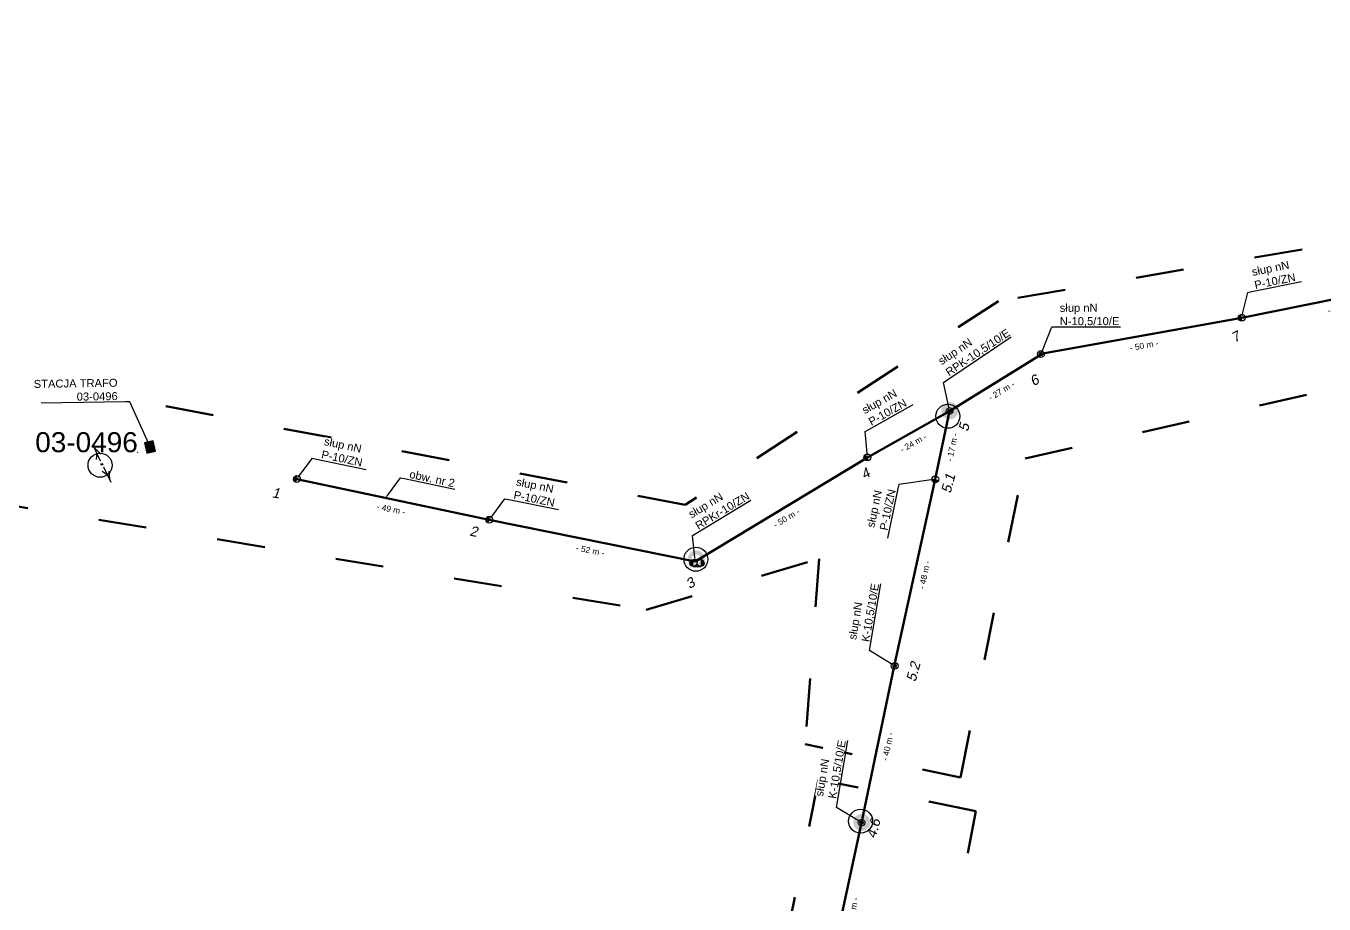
# Model space of a CAD drawing. Header units: metres. Extents: x 5772289 to 7530543, y 5762751 to 5793884.
# Drawn here: x 7526054.5 to 7526378.8, y 5787564.4 to 5787783.7 of the extents above; entities that cross this region are included whole.
import ezdxf
from ezdxf import colors
from ezdxf.entities.mleader import LeaderData, LeaderLine
from ezdxf.enums import TextEntityAlignment as Align
from ezdxf.math import Vec2, Vec3

# ---------------------------------------------------------------- set-up
doc = ezdxf.new("R2010")
doc.units = ezdxf.units.M
doc.linetypes.add('GCAD_ISO03W100', pattern=[30, 12, -18])
for name, color, linetype, lineweight in [('!tele', 30, 'Continuous', 50), ('!trafo', 6, 'GCAD_ISO03W100', 50), ('00_Mufa', 3, 'Continuous', 30), ('00_rurka', 30, 'Continuous', 30), ('_MM LINIA Sn', 40, 'Continuous', 30), ('_numery', 7, 'Continuous', 40), ('trafo otwock2|Survey_Point_Text_Name', 7, 'Continuous', 0)]:
    doc.layers.add(name, color=color, linetype=linetype, lineweight=lineweight)
doc.layers.add('_arkusze model', color=7, linetype='Continuous', lineweight=50, plot=False)
for name, color, linetype in [('_MM mufy', 3, 'Continuous'), ('_MM opisy', 7, 'Continuous'), ('_MM slupy', 5, 'Continuous'), ('_mm trafo', 3, 'Continuous'), ('DIM', 7, 'Continuous')]:
    doc.layers.add(name, color=color, linetype=linetype)
doc.styles.get("Standard").update_dxf_attribs({"font": 'arial.ttf'})
doc.dimstyles.new('opis linie', dxfattribs={"dimtxt": 1.5, "dimasz": 0.18, "dimexe": 0.18, "dimexo": 0.0625, "dimgap": 2.5, "dimtad": 4, "dimdec": 0, "dimzin": 0, "dimdsep": 46, "dimtxsty": 'Standard', "dimcen": 0.09, "dimse1": 1, "dimse2": 1, "dimsd1": 1, "dimsd2": 1, "dimclrt": 256, "dimadec": 0, "dimazin": 0, "dimtfac": 1, "dimtdec": 0, "dimtofl": 0, "dimtmove": 0, "dimatfit": 3, "dimfxl": 1, "dimtfill": 1, "dimtolj": 1, "dimtzin": 0, "dimarcsym": 0})

# ---------------------------------------------------------------- blocks, each defined once
blk = doc.blocks.new('trafo')
at = {"layer": '_mm trafo'}
h = blk.add_hatch(color=256, dxfattribs=at)
h.dxf.hatch_style = 1
h.paths.add_polyline_path([(-1.15, 1.02), (-0.52, -1.51), (1.64, -0.96), (1.01, 1.59)])
at = {"layer": '_MM LINIA Sn', "color": 2, "lineweight": 60}
for p, q in [((0.58, 0.02), (-0.43, 0.9)), ((-0.32, -0.23), (0.58, 0.02)), ((0.58, -0.92), (-0.32, -0.23)), ((0.55, -0.72), (0.41, -0.9)), ((0.41, -0.9), (0.58, -0.92)), ((0.58, -0.92), (0.55, -0.72))]:
    blk.add_line(p, q, dxfattribs=at)
at = {"layer": '_mm trafo', "flags": 128}
blk.add_lwpolyline([(-0.52, -1.52), (1.64, -0.96), (0.98, 1.58), (-1.17, 0.99), (-0.52, -1.52)], close=True, dxfattribs=at)
blk = doc.blocks.new('ZN')
at = {"layer": '_MM slupy', "transparency": 33554687}
h = blk.add_hatch(color=256, dxfattribs=at)
h.dxf.hatch_style = 1
h.paths.add_polyline_path([(0, -0.86), (0, 0.86, 1)])
at = {"layer": '_MM slupy'}
blk.add_circle((0, 0), 0.857, dxfattribs=at)
blk = doc.blocks.new('trafo otwock2|NULL-flatten-266')
at = {"color": 2, "linetype": 'Continuous', "lineweight": 0}
blk.add_point((0, 0), dxfattribs=at)
blk = doc.blocks.new('trafo otwock2-flatten-1')
at = {"layer": '!tele'}
blk.add_blockref('trafo otwock2|NULL-flatten-266', (7526082.42316, 5787677.26104), dxfattribs=at)
at = {"layer": 'trafo otwock2|Survey_Point_Text_Name', "color": 3, "linetype": 'Continuous', "lineweight": 53}
blk.add_text('03-0496', height=5, dxfattribs=at).set_placement((7526082.42316, 5787677.26104), align=Align.RIGHT)
blk = doc.blocks.new('*D3219')
at = {"layer": 'DIM', "insert": (7526285.87, 5787678.51), "char_height": 1.5, "attachment_point": 5, "rotation": 78.2169, "bg_fill": 3, "box_fill_scale": 1.1, "bg_fill_color": 9, "bg_fill_true_color": 13158600, "bg_fill_transparency": 0}
blk.add_mtext('\\A1;- 17 m -', dxfattribs=at)
blk = doc.blocks.new('*D3220')
at = {"layer": 'DIM', "insert": (7526278.97, 5787646.64), "char_height": 1.5, "attachment_point": 5, "rotation": 77.6135, "bg_fill": 3, "box_fill_scale": 1.1, "bg_fill_color": 9, "bg_fill_true_color": 13158600, "bg_fill_transparency": 0}
blk.add_mtext('\\A1;- 48 m -', dxfattribs=at)
blk = doc.blocks.new('*D3221')
at = {"layer": 'DIM', "insert": (7526269.77, 5787603.76), "char_height": 1.5, "attachment_point": 5, "rotation": 78.2129, "bg_fill": 3, "box_fill_scale": 1.1, "bg_fill_color": 9, "bg_fill_true_color": 13158600, "bg_fill_transparency": 0}
blk.add_mtext('\\A1;- 40 m -', dxfattribs=at)
blk = doc.blocks.new('*D3222')
at = {"layer": 'DIM', "insert": (7526260.99, 5787562.51), "char_height": 1.5, "attachment_point": 5, "rotation": 77.8279, "bg_fill": 3, "box_fill_scale": 1.1, "bg_fill_color": 9, "bg_fill_true_color": 13158600, "bg_fill_transparency": 0}
blk.add_mtext('\\A1;- 44 m -', dxfattribs=at)
blk = doc.blocks.new('*D3227')
at = {"layer": 'DIM', "insert": (7526383.23, 5787713.31), "char_height": 1.5, "attachment_point": 5, "rotation": 11.3607, "bg_fill": 3, "box_fill_scale": 1.1, "bg_fill_color": 9, "bg_fill_true_color": 13158600, "bg_fill_transparency": 0}
blk.add_mtext('\\A1;- 50 m -', dxfattribs=at)
blk = doc.blocks.new('*D3228')
at = {"layer": 'DIM', "insert": (7526333.82, 5787703.91), "char_height": 1.5, "attachment_point": 5, "rotation": 10.1704, "bg_fill": 3, "box_fill_scale": 1.1, "bg_fill_color": 9, "bg_fill_true_color": 13158600, "bg_fill_transparency": 0}
blk.add_mtext('\\A1;- 50 m -', dxfattribs=at)
blk = doc.blocks.new('*D3229')
at = {"layer": 'DIM', "insert": (7526298.18, 5787692.6), "char_height": 1.5, "attachment_point": 5, "rotation": 31.6696, "bg_fill": 3, "box_fill_scale": 1.1, "bg_fill_color": 9, "bg_fill_true_color": 13158600, "bg_fill_transparency": 0}
blk.add_mtext('\\A1;- 27 m -', dxfattribs=at)
blk = doc.blocks.new('*D3230')
at = {"layer": 'DIM', "insert": (7526276.17, 5787679.56), "char_height": 1.5, "attachment_point": 5, "rotation": 29.4497, "bg_fill": 3, "box_fill_scale": 1.1, "bg_fill_color": 9, "bg_fill_true_color": 13158600, "bg_fill_transparency": 0}
blk.add_mtext('\\A1;- 24 m -', dxfattribs=at)
blk = doc.blocks.new('*D3231')
at = {"layer": 'DIM', "insert": (7526244.48, 5787660.81), "char_height": 1.5, "attachment_point": 5, "rotation": 31.137, "bg_fill": 3, "box_fill_scale": 1.1, "bg_fill_color": 9, "bg_fill_true_color": 13158600, "bg_fill_transparency": 0}
blk.add_mtext('\\A1;- 50 m -', dxfattribs=at)
blk = doc.blocks.new('*D3232')
at = {"layer": 'DIM', "insert": (7526195.46, 5787652.73), "char_height": 1.5, "attachment_point": 5, "rotation": 348.5218, "bg_fill": 3, "box_fill_scale": 1.1, "bg_fill_color": 9, "bg_fill_true_color": 13158600, "bg_fill_transparency": 0}
blk.add_mtext('\\A1;- 52 m -', dxfattribs=at)
blk = doc.blocks.new('*D3233')
at = {"layer": 'DIM', "insert": (7526145.68, 5787663.03), "char_height": 1.5, "attachment_point": 5, "rotation": 348.0841, "bg_fill": 3, "box_fill_scale": 1.1, "bg_fill_color": 9, "bg_fill_true_color": 13158600, "bg_fill_transparency": 0}
blk.add_mtext('\\A1;- 49 m -', dxfattribs=at)
blk = doc.blocks.new('R')
at = {"layer": '_MM slupy', "transparency": 33554687}
h = blk.add_hatch(color=256, dxfattribs=at)
h.dxf.hatch_style = 1
h.paths.add_polyline_path([(-0.93, -0.86), (-0.93, 0.86, 1)])
h = blk.add_hatch(color=256, dxfattribs=at)
h.dxf.hatch_style = 1
h.paths.add_polyline_path([(0.93, 0.86), (0.93, -0.86, 1)])
at = {"layer": '_MM slupy'}
for points in [[(-0.93, 0.86), (0.93, 0.86)], [(-0.93, -0.86), (0.93, -0.86)]]:
    blk.add_lwpolyline(points, dxfattribs=at)
for centre in [(-0.93, 0), (0.93, 0)]:
    blk.add_circle(centre, 0.857, dxfattribs=at)
blk = doc.blocks.new('E')
at = {"layer": '_MM slupy'}
h = blk.add_hatch(color=256, dxfattribs=at)
h.dxf.hatch_style = 1
h.paths.add_polyline_path([(0.27, 0.37, 1), (-0.27, -0.37, 1)])
for radius in [0.857, 0.457]:
    blk.add_circle((0, 0), radius, dxfattribs=at)
blk = doc.blocks.new('mufa')
at = {"layer": '_MM mufy'}
h = blk.add_hatch(color=256, dxfattribs=at)
h.dxf.hatch_style = 1
h.paths.add_polyline_path([(2.15, 0.12, 1), (-2.1, -0.05, 1)])
h.paths.add_polyline_path([(-1.1, -0.01, -1), (1.15, 0.08, -1)], flags=16)
h.paths.add_polyline_path([(-0.83, 0, -1), (0.88, 0.07, -1)], flags=0)
blk = doc.blocks.new('q')
at = {"layer": '_MM slupy'}
blk.add_blockref('ZN', (0, 0), dxfattribs=at)
at = {"layer": '_MM opisy'}
ml = blk.add_multileader_mtext('Standard', dxfattribs=at)
ml.set_content('\\pxql;słup nN\\PP-10/ZN', color=256)
ml.set_leader_properties()
ml.build(insert=Vec2(0, 0))
ml.multileader.update_dxf_attribs({"has_text_frame": 1, "text_left_attachment_type": 5, "text_right_attachment_type": 5, "dogleg_length": 1, "arrow_head_size": 1})
ctx = ml.context
ctx.base_point, ctx.char_height, ctx.arrow_head_size, ctx.landing_gap_size, ctx.plane_origin = Vec3(3.75, 5.9), 2, 1, 1, Vec3(1.72, -1.42)
ctx.left_attachment, ctx.right_attachment = 5, 5
notes = []
notes.append((ctx, [(0, (1, 1, 0), (2.75, 5.9), (1, 0), 1, [(0, [(0, 0), (2.75, 5.9)], 0, [])])]))
ctx.mtext.insert, ctx.mtext.flow_direction = Vec3(4.75, 11.7), 5
ctx.mtext.has_bg_fill, ctx.mtext.bg_color, ctx.mtext.bg_scale_factor, ctx.mtext.bg_transparency, ctx.mtext.use_window_bg_color = 1, -1023410175, 1, 0, 1
for ctx, leaders in notes:
    for number, flags, end, landing, length, lines in leaders:
        leader = LeaderData()
        leader.index, (leader.has_last_leader_line, leader.has_dogleg_vector, leader.attachment_direction) = number, flags
        leader.last_leader_point, leader.dogleg_vector, leader.dogleg_length = Vec3(end), Vec3(landing), length
        for number, points, colour, breaks in lines:
            line = LeaderLine()
            line.index, line.vertices, line.color, line.breaks = number, Vec3.list(points), colors.encode_raw_color(colour), breaks
            leader.lines.append(line)
        ctx.leaders.append(leader)

msp = doc.modelspace()

# ---------------------------------------------------------------- linework, layer by layer
at = {"layer": '!trafo'}
msp.add_lwpolyline([(7525573.46, 5787783.72), (7525566.02, 5787748.05), (7525693.92, 5787724.85), (7525684.86, 5787676.78), (7525730.62, 5787669.74), (7525742.18, 5787719.35), (7526043.07, 5787665.25), (7526209.43, 5787637.87), (7526252.67, 5787650.65), (7526249.12, 5787604.32), (7526287.93, 5787596.02), (7526304.14, 5787675.68), (7526440.47, 5787706.54), (7526466.72, 5787715.72), (7526462, 5787742.97), (7526297.45, 5787715.01), (7526219.13, 5787664.12), (7525893.13, 5787725.99)], close=True, dxfattribs=at)
msp.add_lwpolyline([(7526596.64, 5787516.96), (7526439.85, 5787493.95), (7526458.12, 5787567.94), (7526415.96, 5787570.38), (7526398.84, 5787502.11), (7526273.08, 5787488.73), (7526291.8, 5787587.62), (7526252.51, 5787595.53), (7526231.41, 5787491.63), (7526145.18, 5787510.36), (7525887.01, 5787501.39)], dxfattribs=at)
at = {"layer": '00_Mufa'}
for centre in [(7526284.8, 5787686.24), (7526072.99, 5787674.01), (7526221.84, 5787650.53), (7526263, 5787585.11)]:
    msp.add_circle(centre, 3, dxfattribs=at)
at = {"layer": '00_rurka'}
for points in [[(7526073.06, 5787675), (7526071.36, 5787678.86)], [(7526071.65, 5787678.24), (7526073.2, 5787676.79)], [(7526072.15, 5787677.03), (7526072, 5787675.45)], [(7526073.81, 5787673.58), (7526075.7, 5787669.81)], [(7526074.8, 5787671.59), (7526073.49, 5787672.48)], [(7526075.41, 5787670.44), (7526075.28, 5787672.55)]]:
    msp.add_lwpolyline(points, dxfattribs=at)
msp.add_circle((7526073.45, 5787674.25), 0.215, dxfattribs=at)

# ---------------------------------------------------------------- block references
at = {"layer": '_arkusze model', "rotation": 357.3066721443945}
msp.add_blockref('trafo', (7526085.24, 5787678.55), dxfattribs=at)

# ---------------------------------------------------------------- texts
at = {"layer": '_numery', "oblique": 10}
for s, rotation, p in [('1', 350.2046, (7526115.83, 5787666.01)), ('3', 28.9889, (7526220.21, 5787643.05))]:
    msp.add_text(s, height=2.5, rotation=rotation, dxfattribs=at).set_placement(p)

# ---------------------------------------------------------------- next in the draw order: block references
for p, rotation in [((7526358.2, 5787710.84), 11.36066132223895), ((7526264.68, 5787675.95), 29.44973462084828), ((7526170.24, 5787660.41), 348.5217865194734)]:
    msp.add_blockref('q', p, dxfattribs=dict(rotation=rotation))

# ---------------------------------------------------------------- next in the draw order: leaders
at = {"layer": '_mm trafo', "color": 3}
ml = msp.add_multileader_mtext('Standard', dxfattribs=at)
ml.set_content('STACJA TRAFO\\P03-0496', color=3)
ml.set_leader_properties()
ml.build(insert=Vec2(0, 0))
ml.multileader.update_dxf_attribs({"has_text_frame": 1, "text_left_attachment_type": 5, "text_right_attachment_type": 5, "dogleg_length": 1, "arrow_head_size": 1.5})
ctx = ml.context
ctx.base_point, ctx.char_height, ctx.arrow_head_size, ctx.plane_origin, ctx.plane_x_axis, ctx.plane_y_axis = Vec3(7526054.72, 5787689.46), 2, 1.5, Vec3(7526089.38, 5787646.46), Vec3(0.999891, 0.014731), Vec3(-0.014731, 0.999891)
ctx.left_attachment, ctx.right_attachment, ctx.text_align_type, ctx.attachment_type = 5, 5, 2, 2
notes = []
notes.append((ctx, [(0, (1, 1, 0), (7526080.42, 5787689.84), (-0.999891, -0.014731), 1, [(0, [(7526086.15, 5787677.26)], 0, [])])]))
ctx.mtext.insert, ctx.mtext.text_direction, ctx.mtext.rotation, ctx.mtext.alignment, ctx.mtext.flow_direction = Vec3(7526077.34, 5787695.62), Vec3(0.999891, 0.014731), 6.129723, 3, 5
ctx.mtext.has_bg_fill, ctx.mtext.bg_color, ctx.mtext.bg_scale_factor, ctx.mtext.bg_transparency, ctx.mtext.use_window_bg_color = 1, -1073741824, 1, 0, 1
for ctx, leaders in notes:
    for number, flags, end, landing, length, lines in leaders:
        leader = LeaderData()
        leader.index, (leader.has_last_leader_line, leader.has_dogleg_vector, leader.attachment_direction) = number, flags
        leader.last_leader_point, leader.dogleg_vector, leader.dogleg_length = Vec3(end), Vec3(landing), length
        for number, points, colour, breaks in lines:
            line = LeaderLine()
            line.index, line.vertices, line.color, line.breaks = number, Vec3.list(points), colors.encode_raw_color(colour), breaks
            leader.lines.append(line)
        ctx.leaders.append(leader)

# ---------------------------------------------------------------- next in the draw order: linework, layer by layer
at = {"layer": '!tele'}
for points in [[(7526122.16, 5787670.56), (7526170.24, 5787660.41), (7526221.68, 5787649.97), (7526264.68, 5787675.95), (7526285.19, 5787687.53), (7526308.55, 5787701.94), (7526358.2, 5787710.84), (7526407.28, 5787720.71), (7526443.64, 5787727.34)], [(7526235.61, 5787472.58), (7526239.92, 5787476.29), (7526246.79, 5787508.36), (7526253.87, 5787541.36), (7526263.23, 5787584.72), (7526271.39, 5787623.84), (7526281.64, 5787670.51), (7526285.19, 5787687.53)]]:
    msp.add_lwpolyline(points, dxfattribs=at)

# ---------------------------------------------------------------- next in the draw order: block references
msp.add_blockref('trafo otwock2-flatten-1', (0, 0), dxfattribs=at)

# ---------------------------------------------------------------- next in the draw order: dimensions: what is measured, and where the dimension line sits
at = {"layer": 'DIM'}
for p1, p2, picture, middle in [((7526407.28, 5787720.71), (7526358.2, 5787710.84), '*D3227', (7526383.23, 5787713.31)), ((7526285.19, 5787687.53), (7526281.64, 5787670.51), '*D3219', (7526285.87, 5787678.51))]:
    dim = msp.add_aligned_dim(p1=p1, p2=p2, distance=-0.75, dimstyle='opis linie', override={"dimpost": '- <> m -'}, dxfattribs=at)
    dim.commit()
    dim.dimension.update_dxf_attribs({"geometry": picture, "text_midpoint": middle})

# ---------------------------------------------------------------- next in the draw order: texts
at = {"layer": '_numery', "oblique": 10}
msp.add_text('5', height=2.5, rotation=74.9518, dxfattribs=at).set_placement((7526289.77, 5787682.27))

# ---------------------------------------------------------------- next in the draw order: dimensions: what is measured, and where the dimension line sits
at = {"layer": 'DIM'}
for p1, p2, picture, middle in [((7526358.2, 5787710.84), (7526308.55, 5787701.94), '*D3228', (7526333.82, 5787703.91)), ((7526281.64, 5787670.51), (7526271.39, 5787623.84), '*D3220', (7526278.97, 5787646.64))]:
    dim = msp.add_aligned_dim(p1=p1, p2=p2, distance=-0.75, dimstyle='opis linie', override={"dimpost": '- <> m -'}, dxfattribs=at)
    dim.commit()
    dim.dimension.update_dxf_attribs({"geometry": picture, "text_midpoint": middle})

# ---------------------------------------------------------------- next in the draw order: block references
at = {"layer": '_MM slupy', "rotation": 78.21692269919308}
msp.add_blockref('ZN', (7526281.64, 5787670.51), dxfattribs=at)

# ---------------------------------------------------------------- next in the draw order: texts
at = {"layer": '_numery', "oblique": 10}
msp.add_text('7', height=2.5, rotation=28.9889, dxfattribs=at).set_placement((7526356.46, 5787704.54))

# ---------------------------------------------------------------- next in the draw order: dimensions: what is measured, and where the dimension line sits
at = {"layer": 'DIM'}
for p1, p2, picture, middle in [((7526308.55, 5787701.94), (7526285.19, 5787687.53), '*D3229', (7526298.18, 5787692.6)), ((7526271.39, 5787623.84), (7526263.23, 5787584.72), '*D3221', (7526269.77, 5787603.76))]:
    dim = msp.add_aligned_dim(p1=p1, p2=p2, distance=-0.75, dimstyle='opis linie', override={"dimpost": '- <> m -'}, dxfattribs=at)
    dim.commit()
    dim.dimension.update_dxf_attribs({"geometry": picture, "text_midpoint": middle})

# ---------------------------------------------------------------- next in the draw order: texts
at = {"layer": '_numery', "oblique": 10}
for s, rotation, p in [('6', 28.9889, (7526306.16, 5787693.68)), ('5.2', 74.9518, (7526276.73, 5787619.79))]:
    msp.add_text(s, height=2.5, rotation=rotation, dxfattribs=at).set_placement(p)

# ---------------------------------------------------------------- next in the draw order: dimensions: what is measured, and where the dimension line sits
at = {"layer": 'DIM'}
for p1, p2, picture, middle in [((7526285.19, 5787687.53), (7526264.68, 5787675.95), '*D3230', (7526276.17, 5787679.56)), ((7526263.23, 5787584.72), (7526253.87, 5787541.36), '*D3222', (7526260.99, 5787562.51))]:
    dim = msp.add_aligned_dim(p1=p1, p2=p2, distance=-0.75, dimstyle='opis linie', override={"dimpost": '- <> m -'}, dxfattribs=at)
    dim.commit()
    dim.dimension.update_dxf_attribs({"geometry": picture, "text_midpoint": middle})

# ---------------------------------------------------------------- next in the draw order: leaders
at = {"layer": '_MM opisy'}
ml = msp.add_multileader_mtext('Standard', dxfattribs=at)
ml.set_content('\\pxql;słup nN\\PN-10,5/10/E', color=256)
ml.set_leader_properties()
ml.build(insert=Vec2(0, 0))
ml.multileader.update_dxf_attribs({"has_text_frame": 1, "text_left_attachment_type": 5, "text_right_attachment_type": 5, "dogleg_length": 1, "arrow_head_size": 1})
ctx = ml.context
ctx.base_point, ctx.char_height, ctx.arrow_head_size, ctx.landing_gap_size, ctx.plane_origin = Vec3(7526311.74, 5787708.56), 2, 1, 1, Vec3(7526309.74, 5787700.34)
ctx.left_attachment, ctx.right_attachment = 5, 5
notes = []
notes.append((ctx, [(0, (1, 1, 0), (7526310.74, 5787708.56), (1, 0), 1, [(0, [(7526308.03, 5787701.76)], 0, [])])]))
ctx.mtext.insert, ctx.mtext.flow_direction = Vec3(7526312.74, 5787714.33), 5
ctx.mtext.has_bg_fill, ctx.mtext.bg_color, ctx.mtext.bg_scale_factor, ctx.mtext.bg_transparency, ctx.mtext.use_window_bg_color = 1, -1023410175, 1, 0, 1
ml = msp.add_multileader_mtext('Standard', dxfattribs=at)
ml.set_content('\\pxql;słup nN\\PK-10,5/10/E', color=256)
ml.set_leader_properties()
ml.build(insert=Vec2(0, 0))
ml.multileader.update_dxf_attribs({"has_text_frame": 1, "text_left_attachment_type": 5, "text_right_attachment_type": 5, "dogleg_length": 1, "arrow_head_size": 1})
ctx = ml.context
ctx.base_point, ctx.char_height, ctx.arrow_head_size, ctx.landing_gap_size, ctx.plane_origin, ctx.plane_x_axis, ctx.plane_y_axis = Vec3(7526265.42, 5787628.7), 2, 1, 1, Vec3(7526273.19, 5787625.37), Vec3(0.166258, 0.986082), Vec3(-0.986082, 0.166258)
ctx.left_attachment, ctx.right_attachment = 5, 5
notes.append((ctx, [(0, (1, 1, 0), (7526265.25, 5787627.72), (0.166258, 0.986082), 1, [(0, [(7526271.51, 5787623.91)], 0, [])])]))
ctx.mtext.insert, ctx.mtext.text_direction, ctx.mtext.flow_direction = Vec3(7526259.9, 5787630.65), Vec3(0.166258, 0.986082), 5
ctx.mtext.has_bg_fill, ctx.mtext.bg_color, ctx.mtext.bg_scale_factor, ctx.mtext.bg_transparency, ctx.mtext.use_window_bg_color = 1, -1023410175, 1, 0, 1
for ctx, leaders in notes:
    for number, flags, end, landing, length, lines in leaders:
        leader = LeaderData()
        leader.index, (leader.has_last_leader_line, leader.has_dogleg_vector, leader.attachment_direction) = number, flags
        leader.last_leader_point, leader.dogleg_vector, leader.dogleg_length = Vec3(end), Vec3(landing), length
        for number, points, colour, breaks in lines:
            line = LeaderLine()
            line.index, line.vertices, line.color, line.breaks = number, Vec3.list(points), colors.encode_raw_color(colour), breaks
            leader.lines.append(line)
        ctx.leaders.append(leader)

# ---------------------------------------------------------------- next in the draw order: block references
msp.add_blockref('E', (7526308.03, 5787701.76))
at = {"rotation": 80.4296745694159}
msp.add_blockref('E', (7526271.51, 5787623.91), dxfattribs=at)

# ---------------------------------------------------------------- next in the draw order: dimensions: what is measured, and where the dimension line sits
at = {"layer": 'DIM'}
dim = msp.add_aligned_dim(p1=(7526264.68, 5787675.95), p2=(7526221.68, 5787649.97), distance=-0.75, dimstyle='opis linie', override={"dimpost": '- <> m -'}, dxfattribs=at)
dim.commit()
dim.dimension.update_dxf_attribs({"geometry": '*D3231', "text_midpoint": (7526244.48, 5787660.81)})

# ---------------------------------------------------------------- next in the draw order: leaders
at = {"layer": '_MM opisy'}
ml = msp.add_multileader_mtext('Standard', dxfattribs=at)
ml.set_content('\\pxql;słup nN\\PRPK-10,5/10/E', color=256)
ml.set_leader_properties()
ml.build(insert=Vec2(0, 0))
ml.multileader.update_dxf_attribs({"has_text_frame": 1, "text_left_attachment_type": 5, "text_right_attachment_type": 5, "dogleg_length": 1, "arrow_head_size": 1})
ctx = ml.context
ctx.base_point, ctx.char_height, ctx.arrow_head_size, ctx.landing_gap_size, ctx.plane_origin, ctx.plane_x_axis, ctx.plane_y_axis = Vec3(7526284.5, 5787695.27), 2, 1, 1, Vec3(7526287.42, 5787687.33), Vec3(0.830366, 0.557219), Vec3(-0.557219, 0.830366)
ctx.left_attachment, ctx.right_attachment = 5, 5
notes = []
notes.append((ctx, [(0, (1, 1, 0), (7526283.67, 5787694.71), (0.830366, 0.557219), 1, [(0, [(7526285.21, 5787687.55)], 0, [])])]))
ctx.mtext.insert, ctx.mtext.text_direction, ctx.mtext.flow_direction = Vec3(7526282.11, 5787700.61), Vec3(0.830366, 0.557219), 5
ctx.mtext.has_bg_fill, ctx.mtext.bg_color, ctx.mtext.bg_scale_factor, ctx.mtext.bg_transparency, ctx.mtext.use_window_bg_color = 1, -1023410175, 1, 0, 1
ml = msp.add_multileader_mtext('Standard', dxfattribs=at)
ml.set_content('\\pxql;słup nN\\PK-10,5/10/E', color=256)
ml.set_leader_properties()
ml.build(insert=Vec2(0, 0))
ml.multileader.update_dxf_attribs({"has_text_frame": 1, "text_left_attachment_type": 5, "text_right_attachment_type": 5, "dogleg_length": 1, "arrow_head_size": 1})
ctx = ml.context
ctx.base_point, ctx.char_height, ctx.arrow_head_size, ctx.landing_gap_size, ctx.plane_origin, ctx.plane_x_axis, ctx.plane_y_axis = Vec3(7526257.13, 5787589.55), 2, 1, 1, Vec3(7526264.91, 5787586.21), Vec3(0.166258, 0.986082), Vec3(-0.986082, 0.166258)
ctx.left_attachment, ctx.right_attachment = 5, 5
notes.append((ctx, [(0, (1, 1, 0), (7526256.96, 5787588.56), (0.166258, 0.986082), 1, [(0, [(7526263.22, 5787584.76)], 0, [])])]))
ctx.mtext.insert, ctx.mtext.text_direction, ctx.mtext.flow_direction = Vec3(7526251.61, 5787591.49), Vec3(0.166258, 0.986082), 5
ctx.mtext.has_bg_fill, ctx.mtext.bg_color, ctx.mtext.bg_scale_factor, ctx.mtext.bg_transparency, ctx.mtext.use_window_bg_color = 1, -1023410175, 1, 0, 1
for ctx, leaders in notes:
    for number, flags, end, landing, length, lines in leaders:
        leader = LeaderData()
        leader.index, (leader.has_last_leader_line, leader.has_dogleg_vector, leader.attachment_direction) = number, flags
        leader.last_leader_point, leader.dogleg_vector, leader.dogleg_length = Vec3(end), Vec3(landing), length
        for number, points, colour, breaks in lines:
            line = LeaderLine()
            line.index, line.vertices, line.color, line.breaks = number, Vec3.list(points), colors.encode_raw_color(colour), breaks
            leader.lines.append(line)
        ctx.leaders.append(leader)

# ---------------------------------------------------------------- next in the draw order: block references
at = {"color": 5, "lineweight": 70}
for p in [(7526285.25, 5787687.58), (7526263.27, 5787584.75)]:
    msp.add_blockref('mufa', p, dxfattribs=at)
for p, rotation in [((7526285.21, 5787687.55), 33.86369056792683), ((7526263.22, 5787584.76), 80.4296745694159)]:
    msp.add_blockref('E', p, dxfattribs=dict(rotation=rotation))

# ---------------------------------------------------------------- next in the draw order: texts
at = {"layer": '_numery', "oblique": 10}
msp.add_text('4.6', height=2.5, rotation=74.9518, dxfattribs=at).set_placement((7526266.77, 5787580.64))

# ---------------------------------------------------------------- next in the draw order: dimensions: what is measured, and where the dimension line sits
at = {"layer": 'DIM'}
dim = msp.add_aligned_dim(p1=(7526221.68, 5787649.97), p2=(7526170.24, 5787660.41), distance=-0.75, dimstyle='opis linie', override={"dimpost": '- <> m -'}, dxfattribs=at)
dim.commit()
dim.dimension.update_dxf_attribs({"geometry": '*D3232', "text_midpoint": (7526195.46, 5787652.73)})

# ---------------------------------------------------------------- next in the draw order: leaders
at = {"layer": '_MM opisy'}
ml = msp.add_multileader_mtext('Standard', dxfattribs=at)
ml.set_content('\\pxql;słup nN\\PP-10/ZN', color=256)
ml.set_leader_properties()
ml.build(insert=Vec2(0, 0))
ml.multileader.update_dxf_attribs({"has_text_frame": 1, "text_left_attachment_type": 5, "text_right_attachment_type": 5, "dogleg_length": 1, "arrow_head_size": 1})
ctx = ml.context
ctx.base_point, ctx.char_height, ctx.arrow_head_size, ctx.landing_gap_size, ctx.plane_origin, ctx.plane_x_axis, ctx.plane_y_axis = Vec3(7526269.88, 5787656.53), 2, 1, 1, Vec3(7526283.38, 5787671.9), Vec3(0.204207, 0.978928), Vec3(-0.978928, 0.204207)
ctx.left_attachment, ctx.right_attachment = 5, 5
notes = []
notes.append((ctx, [(0, (1, 1, 0), (7526272.53, 5787669.21), (-0.204207, -0.978928), 1, [(0, [(7526281.64, 5787670.51)], 0, [])])]))
ctx.mtext.insert, ctx.mtext.text_direction, ctx.mtext.flow_direction = Vec3(7526264.44, 5787658.69), Vec3(0.204207, 0.978928), 5
ctx.mtext.has_bg_fill, ctx.mtext.bg_color, ctx.mtext.bg_scale_factor, ctx.mtext.bg_transparency, ctx.mtext.use_window_bg_color = 1, -1023410175, 1, 0, 1
for ctx, leaders in notes:
    for number, flags, end, landing, length, lines in leaders:
        leader = LeaderData()
        leader.index, (leader.has_last_leader_line, leader.has_dogleg_vector, leader.attachment_direction) = number, flags
        leader.last_leader_point, leader.dogleg_vector, leader.dogleg_length = Vec3(end), Vec3(landing), length
        for number, points, colour, breaks in lines:
            line = LeaderLine()
            line.index, line.vertices, line.color, line.breaks = number, Vec3.list(points), colors.encode_raw_color(colour), breaks
            leader.lines.append(line)
        ctx.leaders.append(leader)

# ---------------------------------------------------------------- next in the draw order: texts
at = {"layer": '_numery', "oblique": 10}
for s, rotation, p in [('4', 28.9889, (7526263.93, 5787670.4)), ('5.1', 74.9518, (7526285.46, 5787666.84))]:
    msp.add_text(s, height=2.5, rotation=rotation, dxfattribs=at).set_placement(p)

# ---------------------------------------------------------------- next in the draw order: dimensions: what is measured, and where the dimension line sits
at = {"layer": 'DIM'}
dim = msp.add_aligned_dim(p1=(7526170.24, 5787660.41), p2=(7526122.16, 5787670.56), distance=-0.75, dimstyle='opis linie', override={"dimpost": '- <> m -'}, dxfattribs=at)
dim.commit()
dim.dimension.update_dxf_attribs({"geometry": '*D3233', "text_midpoint": (7526145.68, 5787663.03)})

# ---------------------------------------------------------------- next in the draw order: leaders
at = {"layer": '_MM opisy'}
ml = msp.add_multileader_mtext('Standard', dxfattribs=at)
ml.set_content('\\pxql;słup nN\\PRPKr-10/ZN', color=256)
ml.set_leader_properties()
ml.build(insert=Vec2(0, 0))
ml.multileader.update_dxf_attribs({"has_text_frame": 1, "text_left_attachment_type": 5, "text_right_attachment_type": 5, "dogleg_length": 1, "arrow_head_size": 1})
ctx = ml.context
ctx.base_point, ctx.char_height, ctx.arrow_head_size, ctx.landing_gap_size, ctx.plane_origin, ctx.plane_x_axis, ctx.plane_y_axis = Vec3(7526221.84, 5787656.96), 2, 1, 1, Vec3(7526223.88, 5787649.64), Vec3(0.855933, 0.517086), Vec3(-0.517086, 0.855933)
ctx.left_attachment, ctx.right_attachment = 5, 5
notes = []
notes.append((ctx, [(0, (1, 1, 0), (7526220.98, 5787656.45), (0.855933, 0.517086), 1, [(0, [(7526221.68, 5787649.97), (7526220.98, 5787656.45)], 0, [])])]))
ctx.mtext.insert, ctx.mtext.text_direction, ctx.mtext.flow_direction = Vec3(7526219.71, 5787662.42), Vec3(0.855933, 0.517086), 5
ctx.mtext.has_bg_fill, ctx.mtext.bg_color, ctx.mtext.bg_scale_factor, ctx.mtext.bg_transparency, ctx.mtext.use_window_bg_color = 1, -1023410175, 1, 0, 1
for ctx, leaders in notes:
    for number, flags, end, landing, length, lines in leaders:
        leader = LeaderData()
        leader.index, (leader.has_last_leader_line, leader.has_dogleg_vector, leader.attachment_direction) = number, flags
        leader.last_leader_point, leader.dogleg_vector, leader.dogleg_length = Vec3(end), Vec3(landing), length
        for number, points, colour, breaks in lines:
            line = LeaderLine()
            line.index, line.vertices, line.color, line.breaks = number, Vec3.list(points), colors.encode_raw_color(colour), breaks
            leader.lines.append(line)
        ctx.leaders.append(leader)

# ---------------------------------------------------------------- next in the draw order: block references
at = {"color": 5, "lineweight": 70}
msp.add_blockref('mufa', (7526221.88, 5787650.56), dxfattribs=at)
msp.add_blockref('R', (7526222.13, 5787649.59))
at = {"layer": '_MM slupy', "rotation": 348.0841412629711}
msp.add_blockref('ZN', (7526122.16, 5787670.56), dxfattribs=at)

# ---------------------------------------------------------------- next in the draw order: texts
at = {"layer": '_numery', "oblique": 10}
msp.add_text('2', height=2.5, rotation=350.2046, dxfattribs=at).set_placement((7526165.19, 5787656.44))

# ---------------------------------------------------------------- next in the draw order: leaders
at = {"layer": '_MM opisy', "color": 1}
ml = msp.add_multileader_mtext('Standard', dxfattribs=at)
ml.set_content('\\pxql;obw. nr 2', color=256)
ml.set_leader_properties()
ml.build(insert=Vec2(0, 0))
ml.multileader.update_dxf_attribs({"has_text_frame": 1, "text_left_attachment_type": 5, "text_right_attachment_type": 5, "dogleg_length": 1, "arrow_head_size": 1})
ctx = ml.context
ctx.base_point, ctx.char_height, ctx.arrow_head_size, ctx.landing_gap_size, ctx.plane_origin, ctx.plane_x_axis, ctx.plane_y_axis = Vec3(7526149.07, 5787670.68), 2, 1, 1, Vec3(7526145.55, 5787663.9), Vec3(0.978452, -0.206475), Vec3(0.206475, 0.978452)
ctx.left_attachment, ctx.right_attachment = 5, 5
notes = []
notes.append((ctx, [(0, (1, 1, 0), (7526148.09, 5787670.88), (0.978452, -0.206475), 1, [(0, [(7526144.17, 5787665.64), (7526148.08, 5787670.85)], 0, [])])]))
ctx.mtext.insert, ctx.mtext.text_direction, ctx.mtext.flow_direction = Vec3(7526150.54, 5787672.83), Vec3(0.978452, -0.206475), 5
ctx.mtext.has_bg_fill, ctx.mtext.bg_color, ctx.mtext.bg_scale_factor, ctx.mtext.bg_transparency, ctx.mtext.use_window_bg_color = 1, -1023410175, 1, 0, 1
for ctx, leaders in notes:
    for number, flags, end, landing, length, lines in leaders:
        leader = LeaderData()
        leader.index, (leader.has_last_leader_line, leader.has_dogleg_vector, leader.attachment_direction) = number, flags
        leader.last_leader_point, leader.dogleg_vector, leader.dogleg_length = Vec3(end), Vec3(landing), length
        for number, points, colour, breaks in lines:
            line = LeaderLine()
            line.index, line.vertices, line.color, line.breaks = number, Vec3.list(points), colors.encode_raw_color(colour), breaks
            leader.lines.append(line)
        ctx.leaders.append(leader)

# ---------------------------------------------------------------- next in the draw order: leaders
at = {"layer": '_MM opisy'}
ml = msp.add_multileader_mtext('Standard', dxfattribs=at)
ml.set_content('\\pxql;słup nN\\PP-10/ZN', color=256)
ml.set_leader_properties()
ml.build(insert=Vec2(0, 0))
ml.multileader.update_dxf_attribs({"has_text_frame": 1, "text_left_attachment_type": 5, "text_right_attachment_type": 5, "dogleg_length": 1, "arrow_head_size": 1})
ctx = ml.context
ctx.base_point, ctx.char_height, ctx.arrow_head_size, ctx.landing_gap_size, ctx.plane_origin, ctx.plane_x_axis, ctx.plane_y_axis = Vec3(7526127.05, 5787675.56), 2, 1, 1, Vec3(7526123.54, 5787668.82), Vec3(0.978452, -0.206475), Vec3(0.206475, 0.978452)
ctx.left_attachment, ctx.right_attachment = 5, 5
notes = []
notes.append((ctx, [(0, (1, 1, 0), (7526126.07, 5787675.77), (0.978452, -0.206475), 1, [(0, [(7526122.16, 5787670.56), (7526126.07, 5787675.77)], 0, [])])]))
ctx.mtext.insert, ctx.mtext.text_direction, ctx.mtext.flow_direction = Vec3(7526129.23, 5787681.03), Vec3(0.978452, -0.206475), 5
ctx.mtext.has_bg_fill, ctx.mtext.bg_color, ctx.mtext.bg_scale_factor, ctx.mtext.bg_transparency, ctx.mtext.use_window_bg_color = 1, -1023410175, 1, 0, 1
for ctx, leaders in notes:
    for number, flags, end, landing, length, lines in leaders:
        leader = LeaderData()
        leader.index, (leader.has_last_leader_line, leader.has_dogleg_vector, leader.attachment_direction) = number, flags
        leader.last_leader_point, leader.dogleg_vector, leader.dogleg_length = Vec3(end), Vec3(landing), length
        for number, points, colour, breaks in lines:
            line = LeaderLine()
            line.index, line.vertices, line.color, line.breaks = number, Vec3.list(points), colors.encode_raw_color(colour), breaks
            leader.lines.append(line)
        ctx.leaders.append(leader)

doc.saveas('drawing.dxf')
